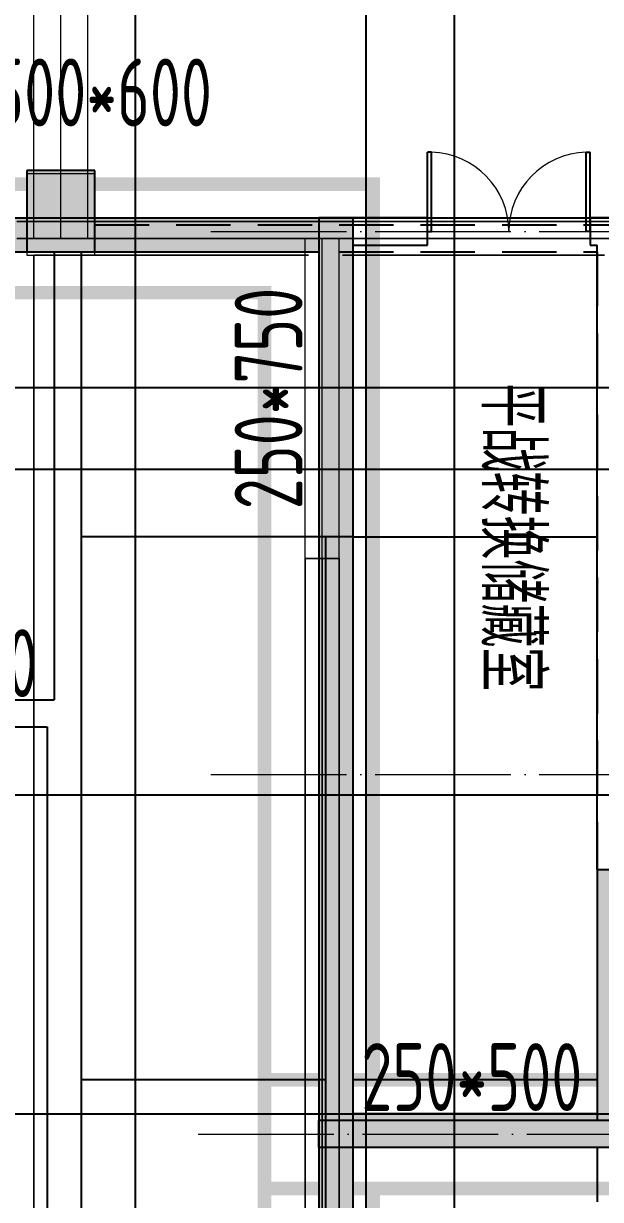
# Model space of a CAD drawing. Extents: x 369444 to 684549, y -549309 to 575337.
# Drawn here: x 433749 to 438000, y 342025 to 350690 of the extents above; entities that cross this region are included whole.
import ezdxf

# ---------------------------------------------------------------- set-up
doc = ezdxf.new("R2010")
doc.units = 0
doc.header["$LTSCALE"] = 1000
doc.header["$MEASUREMENT"] = 0
for name, pattern in [('__DASH', [0.35, 0.25, -0.1]), ('_DASH', [0.6, 0.4, -0.2]), ('DASH', [0.35, 0.25, -0.1]), ('DOTE', [2.42, 2, -0.2, 0.02, -0.2])]:
    doc.linetypes.add(name, pattern=pattern)
for name, color, linetype, lineweight, true_color in [('-1-0-1', 7, 'Continuous', 0, 0xc0c0c0), ('-1-1-2', 7, 'Continuous', 0, 0xc0c0c0), ('-2-0-1', 1, 'Continuous', 0, 0xff0000), ('-2-1-2', 9, 'Continuous', 0, 0x808080), ('1-6-1', 7, 'Continuous', 0, 0x55ff55), ('1-6-2', 7, 'Continuous', 0, 0x55ff55), ('11-6-1', 2, 'Continuous', 0, 0xffff00), ('11-6-2', 2, 'Continuous', 0, 0xffff00), ('11-6-5', 2, 'Continuous', 0, 0xffff00), ('12-6-1', 4, 'Continuous', 0, 0x00ffff), ('12-6-2', 4, 'Continuous', 0, 0x00ffff), ('12-6-5', 4, 'Continuous', 0, 0x00ffff)]:
    doc.layers.add(name, color=color, linetype=linetype, lineweight=lineweight, true_color=true_color)
for name, color, linetype in [('A-COLU-CONC', 9, 'Continuous'), ('A-WALL-HATCH', 8, 'Continuous'), ('DIM_SYMB', 3, 'Continuous'), ('DOTE', 1, 'Continuous'), ('PUB_HATCH', 8, 'Continuous'), ('WALL', 9, 'Continuous'), ('WINDOW', 4, 'Continuous'), ('防火分区线', 7, 'Continuous')]:
    doc.layers.add(name, color=color, linetype=linetype)
doc.layers.add('DOTE2', color=122, linetype='DOTE', lineweight=9)
doc.styles.add('_TCH_DIM', font='SIMPLEX', dxfattribs={"bigfont": 'GBCBIG'})
doc.styles.add('yjkcad', font='yjkeng.shx', dxfattribs={"width": 0.7, "height": 250, "bigfont": 'yjkchn.shx'})

# ---------------------------------------------------------------- blocks, each defined once
blk = doc.blocks.new('$DorLib2D$00000002')
for p, q in [((-0.5, 0), (-0.5, 0.4875)), ((-0.475, 0.4875), (-0.5, 0.4875)), ((-0.475, 0), (-0.475, 0.4875)), ((0.475, 0), (0.475, 0.4875)), ((0.475, 0.4875), (0.5, 0.4875)), ((0.5, 0), (0.5, 0.4875)), ((-0.5, 0), (-0.475, 0)), ((0.5, 0), (0.475, 0))]:
    blk.add_line(p, q)
at = {"lineweight": 13}
for centre, start, end in [((-0.4875, 0), 0, 88.53072), ((0.4875, 0), 91.46928, 180)]:
    blk.add_arc(centre, 0.4875, start, end, dxfattribs=at)

msp = doc.modelspace()

# ---------------------------------------------------------------- hatches: boundary and pattern name
at = {"layer": 'A-WALL-HATCH'}
msp.add_hatch(color=256, dxfattribs=at).paths.add_polyline_path([(434274.7, 349607), (433774.7, 349607), (433774.7, 349007), (434274.7, 349007)])
at = {"layer": 'PUB_HATCH'}
for points in [[(429364.6, 349057), (429524.6, 349007), (435924.6, 349007), (435924.6, 349257), (429324.6, 349257)], [(435924.6, 349257), (435924.6, 342507.1), (436091.2, 342523.8), (436174.6, 342657.1), (436174.6, 349257)], [(437974.5, 343957), (438094.5, 344057), (438074.5, 344457), (437974.5, 344457)], [(438094.5, 344057), (437974.5, 343957), (437974.5, 342657.1), (438094.5, 342607.1), (438224.5, 342657.1), (438224.5, 343957)], [(438094.5, 342607.1), (437974.5, 342657.1), (436174.6, 342657.1), (436091.2, 342523.8), (436174.5, 342407.1), (438074.5, 342407.1)], [(436091.2, 342523.8), (435924.5, 342507.1), (435924.5, 334357), (436174.5, 334107), (436174.5, 342407.1)]]:
    msp.add_hatch(color=256, dxfattribs=at).paths.add_polyline_path(points)

# ---------------------------------------------------------------- linework, layer by layer
at = {"layer": '-1-0-1', "color": 0}
for p in [(434024.3, 349106.9, -3600), (435949.4, 349106.9, -3600), (435949.4, 346746.9, -3600), (435949.4, 342657.1, -3600)]:
    msp.add_point(p, dxfattribs=at)
at = {"layer": '-1-1-2', "color": 0}
for p, q in [((434024.3, 349106.9, -3600), (434024.3, 349106.9)), ((435949.4, 349106.9, -3600), (435949.4, 349106.9)), ((435949.4, 346746.9, -3600), (435949.4, 346746.9)), ((435949.4, 342657.1, -3600), (435949.4, 342657.1))]:
    msp.add_line(p, q, dxfattribs=at)
at = {"layer": '-2-0-1', "color": 0}
for p, q in [((434024.3, 349106.9, -3600), (434024.3, 354007.1, -3600)), ((433699.3, 349106.9, -3600), (434024.3, 349106.9, -3600)), ((434024.3, 349106.9, -3600), (435949.4, 349106.9, -3600)), ((435949.4, 346746.9, -3600), (435949.4, 349106.9, -3600)), ((435949.4, 349106.9, -3600), (438155.3, 349106.9, -3600)), ((435949.4, 342657.1, -3600), (435949.4, 346746.9, -3600)), ((435949.4, 337907.1, -3600), (435949.4, 342657.1, -3600)), ((435949.4, 342657.1, -3600), (438155.3, 342657.1, -3600))]:
    msp.add_line(p, q, dxfattribs=at)
at = {"layer": '-2-1-2', "color": 0}
for p, q in [((434024.3, 349106.9), (434024.3, 354007.1)), ((433699.3, 349106.9), (434024.3, 349106.9)), ((434024.3, 349106.9), (435949.4, 349106.9)), ((435949.4, 346746.9), (435949.4, 349106.9)), ((435949.4, 349106.9), (438155.3, 349106.9)), ((435949.4, 342657.1), (435949.4, 346746.9)), ((435949.4, 337907.1), (435949.4, 342657.1)), ((435949.4, 342657.1), (438155.3, 342657.1))]:
    msp.add_line(p, q, dxfattribs=at)
at = {"color": 2}
for p, q in [((435974.5, 346907), (434174.5, 346907)), ((436174.5, 346907), (437974.5, 346907)), ((435974.5, 342907), (434174.5, 342907)), ((437974.5, 342907), (436174.5, 342907))]:
    msp.add_line(p, q, dxfattribs=at)
at = {"layer": '1-6-1', "color": 0}
for p, q in [((434024.3, 349231.9, -8700), (433699.3, 349231.9, -8700)), ((433699.3, 349231.9, -5100), (434024.3, 349231.9, -5100)), ((434024.3, 349231.9, -5100), (434024.3, 349231.9, -8700)), ((434024.3, 349231.9, -3600), (434024.3, 349231.9)), ((435949.4, 349231.9, -3600), (434024.3, 349231.9, -3600)), ((434024.3, 349231.9), (435949.4, 349231.9)), ((435949.4, 349231.9), (435949.4, 349231.9, -3600)), ((435949.4, 349231.9, -3600), (435949.4, 349231.9)), ((438280.3, 349231.9, -3600), (435949.4, 349231.9, -3600)), ((435949.4, 349231.9), (438280.3, 349231.9)), ((433824.3, 348981.9, -5100), (433824.3, 348981.9, -8700)), ((434024.3, 348981.9, -5100), (433824.3, 348981.9, -5100)), ((433824.3, 348981.9, -8700), (434024.3, 348981.9, -8700)), ((433824.3, 348981.9, -5100), (433824.3, 345606.9, -5100)), ((433824.3, 348981.9, -8700), (433824.3, 348981.9, -5100)), ((433824.3, 345606.9, -8700), (433824.3, 348981.9, -8700)), ((434024.3, 348981.9, -8700), (434024.3, 348981.9, -5100)), ((434024.3, 348981.9), (434024.3, 348981.9, -3600)), ((435849.4, 348981.9), (434024.3, 348981.9)), ((434024.3, 348981.9, -3600), (435849.4, 348981.9, -3600)), ((435849.4, 348981.9, -3600), (435849.4, 348981.9)), ((436099.4, 348981.9), (436099.4, 348981.9, -3600)), ((438030.3, 348981.9), (436099.4, 348981.9)), ((436099.4, 348981.9, -3600), (438030.3, 348981.9, -3600)), ((435824.4, 346746.9, -3600), (435824.4, 342657.1, -3600)), ((435824.4, 346746.9), (435824.4, 346746.9, -3600)), ((435824.4, 342657.1), (435824.4, 346746.9)), ((436074.4, 346746.9), (436074.4, 342657.1)), ((436074.4, 346746.9, -3600), (436074.4, 346746.9)), ((436074.4, 342657.1, -3600), (436074.4, 346746.9, -3600)), ((433824.3, 345606.9, -5100), (433824.3, 345606.9, -8700)), ((433824.3, 345606.9, -5100), (433824.3, 336406.9, -5100)), ((433824.3, 345606.9, -8700), (433824.3, 345606.9, -5100)), ((433824.3, 336406.9, -8700), (433824.3, 345606.9, -8700)), ((435824.4, 342657.1, -3600), (435824.4, 337907.1, -3600)), ((435824.4, 342657.1), (435824.4, 342657.1, -3600)), ((435824.4, 337907.1), (435824.4, 342657.1)), ((435824.4, 342657.1, -3600), (435824.4, 342657.1)), ((436074.4, 342657.1), (436074.4, 337907.1)), ((436074.4, 342657.1, -3600), (436074.4, 342657.1)), ((436074.4, 337907.1, -3600), (436074.4, 342657.1, -3600)), ((436074.4, 342657.1), (436074.4, 342657.1, -3600))]:
    msp.add_line(p, q, dxfattribs=at)
at = {"layer": '1-6-2', "color": 0}
for p, q in [((434024.3, 349106.9, -5100), (433699.3, 349106.9, -5100)), ((433699.3, 349106.9, -8700), (434024.3, 349106.9, -8700)), ((434024.3, 349106.9, -8700), (434024.3, 349106.9, -5100)), ((434024.3, 349106.9), (434024.3, 349106.9, -3600)), ((435949.4, 349106.9), (434024.3, 349106.9)), ((434024.3, 349106.9, -3600), (435949.4, 349106.9, -3600)), ((435949.4, 349106.9, -3600), (435949.4, 349106.9)), ((435949.4, 349106.9), (435949.4, 349106.9, -3600)), ((438155.3, 349106.9), (435949.4, 349106.9)), ((435949.4, 349106.9, -3600), (438155.3, 349106.9, -3600)), ((435949.4, 346746.9), (435949.4, 342657.1)), ((435949.4, 346746.9, -3600), (435949.4, 346746.9)), ((435949.4, 342657.1, -3600), (435949.4, 346746.9, -3600)), ((435949.4, 342657.1), (435949.4, 337907.1)), ((435949.4, 342657.1, -3600), (435949.4, 342657.1)), ((435949.4, 337907.1, -3600), (435949.4, 342657.1, -3600)), ((435949.4, 342657.1), (435949.4, 342657.1, -3600))]:
    msp.add_line(p, q, dxfattribs=at)
at = {"layer": '11-6-1', "color": 0}
for p, q in [((433774.3, 349581.9), (433774.3, 348981.9)), ((434274.3, 349581.9), (433774.3, 349581.9)), ((433774.3, 349581.9, -3600), (433774.3, 348981.9, -3600)), ((434274.3, 349581.9, -3600), (433774.3, 349581.9, -3600)), ((433774.3, 349581.9, -3600), (433774.3, 349581.9)), ((434274.3, 348981.9), (434274.3, 349581.9)), ((434274.3, 348981.9, -3600), (434274.3, 349581.9, -3600)), ((434274.3, 349581.9, -3600), (434274.3, 349581.9)), ((433774.3, 348981.9), (434274.3, 348981.9)), ((433774.3, 348981.9, -3600), (434274.3, 348981.9, -3600)), ((433774.3, 348981.9, -3600), (433774.3, 348981.9)), ((434274.3, 348981.9, -3600), (434274.3, 348981.9))]:
    msp.add_line(p, q, dxfattribs=at)
at = {"layer": '11-6-2', "color": 0}
msp.add_line((434024.3, 349106.9, -3600), (434024.3, 349106.9), dxfattribs=at)
at = {"layer": '12-6-1', "color": 0}
for p, q in [((433824.3, 349106.9, -5100), (433824.3, 354007.1, -5100)), ((433824.3, 349106.9, -5700), (433824.3, 354007.1, -5700)), ((434224.3, 349106.9, -5100), (434224.3, 354007.1, -5100)), ((434224.3, 349106.9, -5700), (434224.3, 354007.1, -5700)), ((433824.3, 349106.9, -5100), (434224.3, 349106.9, -5100)), ((433824.3, 349106.9, -5700), (433824.3, 349106.9, -5100)), ((434224.3, 349106.9, -5700), (433824.3, 349106.9, -5700)), ((434224.3, 349106.9, -5100), (434224.3, 349106.9, -5700)), ((435824.4, 349106.9, -5100), (436074.4, 349106.9, -5100)), ((435824.4, 349106.9, -5850), (435824.4, 349106.9, -5100)), ((436074.4, 349106.9, -5850), (435824.4, 349106.9, -5850)), ((435824.4, 346746.9, -5100), (435824.4, 349106.9, -5100)), ((435824.4, 346746.9, -5850), (435824.4, 349106.9, -5850)), ((436074.4, 349106.9, -5100), (436074.4, 349106.9, -5850)), ((436074.4, 346746.9, -5100), (436074.4, 349106.9, -5100)), ((436074.4, 346746.9, -5850), (436074.4, 349106.9, -5850)), ((435824.4, 346746.9, -5100), (436074.4, 346746.9, -5100)), ((435824.4, 346746.9, -5850), (435824.4, 346746.9, -5100)), ((436074.4, 346746.9, -5850), (435824.4, 346746.9, -5850)), ((436074.4, 346746.9, -5100), (436074.4, 346746.9, -5850)), ((435949.4, 342657.1, -5100), (435949.4, 342407.1, -5100)), ((435949.4, 342657.1, -5600), (435949.4, 342657.1, -5100)), ((435949.4, 342407.1, -5600), (435949.4, 342657.1, -5600)), ((435949.4, 342657.1, -5100), (438155.3, 342657.1, -5100)), ((435949.4, 342657.1, -5600), (438155.3, 342657.1, -5600)), ((435949.4, 342407.1, -5100), (435949.4, 342407.1, -5600)), ((435949.4, 342407.1, -5100), (438155.3, 342407.1, -5100)), ((435949.4, 342407.1, -5600), (438155.3, 342407.1, -5600))]:
    msp.add_line(p, q, dxfattribs=at)
at = {"layer": '12-6-2', "color": 0}
for p, q in [((434024.3, 349106.9, -5100), (434024.3, 354007.1, -5100)), ((435949.4, 346746.9, -5100), (435949.4, 349106.9, -5100)), ((435949.4, 342657.1, -5100), (438155.3, 342657.1, -5100))]:
    msp.add_line(p, q, dxfattribs=at)
at = {"layer": 'A-COLU-CONC'}
for p, q in [((434274.7, 349607), (433774.7, 349607)), ((433774.7, 349607), (433774.7, 349007)), ((434274.7, 349007), (434274.7, 349607)), ((433774.7, 349007), (434274.7, 349007))]:
    msp.add_line(p, q, dxfattribs=at)
at = {"layer": 'DIM_SYMB', "color": 3}
msp.add_lwpolyline([(430874.5, 343822.4, 0, 0, 0), (430874.5, 335607, 0, 0, 0), (434824.5, 335607, 0, 0, 0), (434824.5, 348157, 0, 0, 0), (437024.5, 348157, 0, 0, 0), (437024.5, 341257, 80, 0, 0), (437024.5, 340957, 0, 0, 0)], format="xyseb", dxfattribs=at)
at = {"layer": 'DOTE', "color": 8}
for p, q in [((434574.5, 261807), (434574.5, 476704.8)), ((436274.5, 59364.2), (436274.5, 476704.8)), ((436924.5, 59364.2), (436924.5, 476704.8))]:
    msp.add_line(p, q, dxfattribs=at)
at = {"layer": 'DOTE', "color": 8, "lineweight": -2}
for p, q in [((377844.4, 349257), (624570.9, 349257)), ((377844.4, 348007), (624570.9, 348007)), ((377844.4, 347407), (624570.9, 347407)), ((377844.4, 345007), (624570.9, 345007)), ((377844.4, 342657), (624570.9, 342657))]:
    msp.add_line(p, q, dxfattribs=at)
at = {"layer": 'DOTE2', "linetype": 'DOTE', "ltscale": 0.5, "elevation": 96.5}
for points in [[(435128.9, 349156.9), (445515.7, 349156.9)], [(435128.9, 345157), (445515.7, 345157)]]:
    msp.add_lwpolyline(points, dxfattribs=at)
at = {"layer": 'DOTE2', "linetype": 'DOTE', "ltscale": 0.5}
msp.add_lwpolyline([(435036.2, 342507), (555176.2, 342507)], dxfattribs=at)
at = {"layer": 'WALL'}
for p, q in [((429324.6, 349257), (435924.6, 349257)), ((435924.6, 349257), (435924.6, 349007)), ((435924.6, 349257), (435924.6, 342507.1)), ((436174.6, 349257), (435924.6, 349257)), ((436174.6, 349257), (436174.6, 342657.1)), ((436724.6, 349257), (436174.6, 349257)), ((436724.6, 349057), (436724.6, 349257)), ((438074.5, 349257), (437924.6, 349257)), ((437924.6, 349257), (437924.6, 349057)), ((436174.6, 349057), (436724.6, 349057)), ((437924.6, 349057), (437974.5, 349057)), ((437974.5, 344457), (437974.5, 349057)), ((429524.6, 349007), (435924.6, 349007)), ((433974.5, 349007), (433974.5, 345707)), ((434174.5, 349007), (434174.5, 345607)), ((435974.5, 346907), (435974.5, 336357)), ((436174.5, 346907), (435974.5, 346907)), ((436174.5, 346907), (436174.5, 336357)), ((432274.5, 345707), (433974.5, 345707)), ((434174.5, 345607), (434174.5, 336157)), ((432474.5, 345507), (433924.5, 345507)), ((433924.5, 345507), (433924.5, 336357)), ((437974.5, 344457), (438174.5, 344457)), ((437974.5, 344457), (438074.5, 344457)), ((437974.5, 344457), (437974.5, 343957)), ((437974.5, 343957), (437974.5, 342657.1)), ((437974.5, 343957), (437974.5, 343957)), ((437974.5, 342657.1), (436174.6, 342657.1)), ((435924.5, 342507.1), (435924.5, 334357)), ((436174.5, 342407.1), (436174.5, 334107)), ((438074.5, 342407.1), (436174.5, 342407.1))]:
    msp.add_line(p, q, dxfattribs=at)
at = {"layer": 'WALL', "linetype": '_DASH'}
for p, q in [((434274.7, 349207), (438174.5, 349207)), ((434274.7, 349007), (437974.5, 349007)), ((437974.5, 349007), (437974.5, 334307))]:
    msp.add_line(p, q, dxfattribs=at)
at = {"layer": 'WALL', "linetype": 'ByBlock'}
for p, q in [((441974.7, 342606.9), (435924.5, 342607.1)), ((435924.5, 342407.1), (435924.5, 342607.1)), ((441974.7, 342406.9), (435924.5, 342407.1))]:
    msp.add_line(p, q, dxfattribs=at)
at = {"layer": '防火分区线', "color": 5, "linetype": 'DASH', "ltscale": 8, "const_width": 100}
for points in [[(405224.5, 392657), (405224.5, 351406.8), (405674.5, 351406.8), (405674.4, 348706.8), (408924.5, 348706.8), (408924.5, 347156.7), (410514.5, 347156.7), (410514.5, 346557), (414174.4, 346557), (414174.4, 347157), (417874.5, 347156.8), (417874.5, 344007.1), (422274.5, 344007.1), (422274.5, 348706.8), (435524.5, 348706.8), (435524.5, 342106.8), (465324.5, 342106.8), (465324.5, 389856.6)], [(406024.5, 391857), (406024.5, 352206.8), (406474.5, 352206.8), (406474.4, 349506.8), (409724.5, 349506.8), (409724.5, 347956.7), (411314.5, 347956.7), (411314.5, 347357), (413374.4, 347357), (413374.4, 347957), (418674.5, 347956.7), (418674.5, 344807.1), (421474.5, 344807.1), (421474.5, 349506.8), (436324.5, 349506.8), (436324.5, 342906.8), (464524.5, 342906.8), (464524.5, 390656.6)]]:
    msp.add_lwpolyline(points, dxfattribs=at)
at = {"layer": '防火分区线', "linetype": '__DASH', "lineweight": -2, "ltscale": 8, "const_width": 100}
for points in [[(451374.5, 297906.2), (451374.5, 315007), (442774.5, 315007), (442774.5, 318857), (443574.5, 318857), (443574.5, 322356.9), (443374.5, 322356.9), (443374.5, 324558.8), (445574.5, 324557.3), (445574.5, 323707), (449374.5, 323707), (449374.5, 325307), (451874.5, 325307), (451874.5, 342907), (435524.5, 342907), (435524.5, 334806.9), (430224.5, 334806.9), (430224.5, 332056.9), (397174.5, 332056.9)], [(450574.5, 298706.2), (450574.5, 314207), (441974.5, 314207), (441974.5, 319657), (442774.5, 319657), (442774.5, 321556.9), (442574.5, 321556.9), (442574.5, 325359.4), (446374.5, 325356.7), (446374.5, 324507), (448574.5, 324507), (448574.5, 326107), (451074.5, 326107), (451074.5, 342107), (436324.5, 342107), (436324.5, 334006.9), (431024.5, 334006.9), (431024.5, 331256.9), (396374.5, 331256.9)]]:
    msp.add_lwpolyline(points, dxfattribs=at)

# ---------------------------------------------------------------- block references
at = {"layer": 'WINDOW', "xscale": 1200, "yscale": 1200, "zscale": 1200}
msp.add_blockref('$DorLib2D$00000002', (437324.6, 349157), dxfattribs=at)

# ---------------------------------------------------------------- texts
at = {"color": 2, "style": '_TCH_DIM'}
msp.add_text('平战转换储藏室', height=450, rotation=270, dxfattribs=at).set_placement((437124.6, 348037.3))
at = {"layer": '11-6-5', "color": 0, "insert": (434324.3, 349931.9, -3600), "char_height": 500, "attachment_point": 8, "style": 'yjkcad'}
msp.add_mtext('500*600', dxfattribs=at)
at = {"layer": '12-6-5', "color": 0, "insert": (435804.4, 347926.9), "char_height": 500, "attachment_point": 8, "rotation": 90, "style": 'yjkcad'}
msp.add_mtext('250*750', dxfattribs=at)
at = {"layer": '12-6-5', "color": 0, "char_height": 500, "attachment_point": 8, "style": 'yjkcad'}
for s, insert in [('250*400', (433036.8, 345726.9)), ('250*500', (437052.3, 342677.1))]:
    msp.add_mtext(s, dxfattribs=dict(at, insert=insert))

doc.saveas('drawing.dxf')
